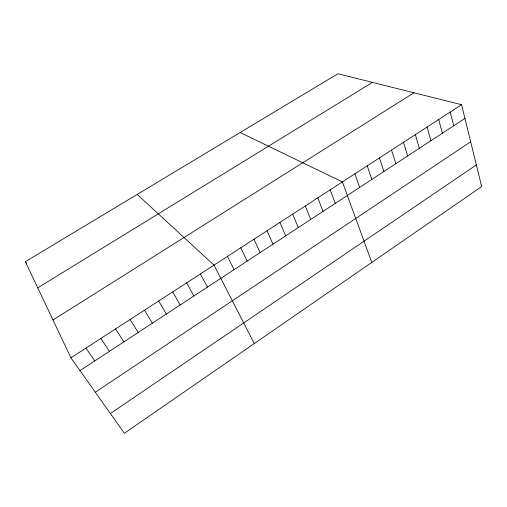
<?xml version="1.0" encoding="UTF-8"?>
<svg xmlns="http://www.w3.org/2000/svg" width="507" height="507" viewBox="0 0 507 507"><rect width="100%" height="100%" fill="white"/><g stroke="black" fill="none" stroke-linecap="round" stroke-linejoin="round"><path stroke-width="0.76" d="M110.38 413.509L476.346 164.94M95.303 392.228L470.667 141.789M79.986 370.611L464.944 118.429M70.936 357.834L461.573 104.695L481.65 186.563L124.38 433.263L70.936 357.834L25.35 261.688L337.947 73.737L461.573 104.695M52.988 319.987L413.972 92.775M37.746 287.843L372.468 82.381M240.153 132.536L342.396 181.924L371.783 262.43M137.22 194.428L214.011 265.117L254.286 343.562M25.35 261.688L26.643 263.57M85.975 348.087L94.777 360.914M100.842 338.454L109.404 351.332M115.545 328.929L123.873 341.857M130.084 319.505L138.183 332.484M144.463 310.189L152.328 323.219M158.678 300.974L166.328 314.048M172.741 291.861L180.169 304.98M186.652 282.849L193.858 296.012M200.404 273.938L207.407 287.133M227.472 256.396L234.069 269.673M240.787 247.771L247.188 261.08M253.963 239.228L260.167 252.575M266.999 230.786L273.013 244.159M279.896 222.427L285.72 235.831M292.659 214.157L298.3 227.592M305.29 205.975L310.753 219.436M317.788 197.876L323.073 211.368M330.152 189.859L335.266 203.377M354.881 173.838L359.653 187.4M367.233 165.833L371.834 179.421M379.451 157.911L383.894 171.524M391.55 150.072L395.828 163.704M403.521 142.315L407.641 155.966M415.372 134.64L419.333 148.304M427.097 127.035L430.906 140.724M438.707 119.513L442.364 133.221M450.197 112.066L453.708 125.787"/></g></svg>
